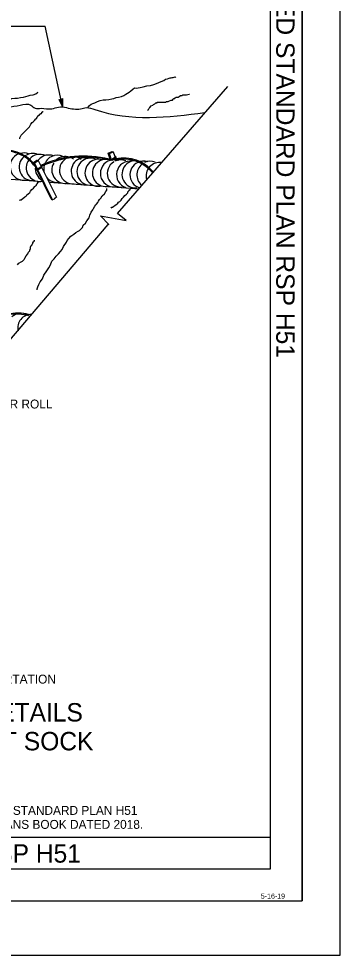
# Model space of a CAD drawing. Extents: x -893 to 867, y -474 to 712.
# Drawn here: x 613 to 867, y -474 to 264 of the extents above; entities that cross this region are included whole.
import ezdxf

# ---------------------------------------------------------------- set-up
doc = ezdxf.new("R2010")
doc.units = 0
for name, color, linetype in [('10 Sheet Format', 7, 'Continuous'), ('56 Stage 3 Anno', 7, 'Continuous'), ('57 Undefined', 7, 'Continuous'), ('60 Nongeo Data', 7, 'Continuous'), ('63 Seal and Sig', 7, 'Continuous')]:
    doc.layers.add(name, color=color, linetype=linetype)

msp = doc.modelspace()

# ---------------------------------------------------------------- linework, layer by layer
at = {"layer": '10 Sheet Format'}
for p, q in [((836.55, 668.96), (836.55, -431.04)), ((811.54, -406.03), (811.54, 643.97)), ((296.76, -381), (811.56, -381)), ((-813.45, -406.03), (811.54, -406.03)), ((-863.45, -431.04), (836.55, -431.04))]:
    msp.add_line(p, q, dxfattribs=at)
for points in [[(-893.45, -474.04), (866.55, -474.04), (866.55, 711.96), (-893.45, 711.96)], [(-863.45, -431.04), (836.55, -431.04), (836.55, 668.96), (-863.45, 668.96)]]:
    msp.add_lwpolyline(points, close=True, dxfattribs=at)
at = {"layer": '56 Stage 3 Anno'}
for p, q in [((647.25, 194.63), (644.73, 200.13)), ((644.73, 200.13), (644.73, 200.13)), ((644.73, 200.13), (646.18, 199.64)), ((646.96, 195.97), (645.13, 199.98)), ((646.68, 197.29), (645.5, 199.88)), ((646.4, 198.62), (645.89, 199.73)), ((646.18, 199.64), (647.3, 200.68)), ((646.41, 199.86), (646.4, 198.62)), ((646.7, 200.1), (646.68, 197.29)), ((647, 200.4), (646.97, 195.96)), ((647.3, 200.68), (647.25, 194.63)), ((647.3, 200.68), (647.3, 200.68)), ((647.25, 194.63), (647.25, 194.63))]:
    msp.add_line(p, q, dxfattribs=at)
at = {"layer": '57 Undefined'}
for p in [(600.07, 257.78), (647.25, 194.63)]:
    msp.add_line(p, (633.6, 257.78), dxfattribs=at)
for points in [[(683.54, 101.34), (683.81, 101.66), (677.44, 108.37), (697.58, 104.68), (690.86, 110.22), (777.8, 210.28)], [(455.82, -165.64), (541.69, -64.9), (535.25, -58.23), (555.42, -61.76), (548.67, -56.27), (683.49, 101.5)]]:
    msp.add_lwpolyline(points, dxfattribs=at)
at = {"layer": '60 Nongeo Data'}
for points in [[(667.25, 193.4), (667.91, 194.34), (668.57, 195.29), (670.04, 196.38), (671.17, 197), (672.78, 197.29), (675.04, 198.52), (676.98, 199.28), (679.39, 199.71), (681.46, 199.67), (683.87, 200.1), (686.28, 200.53), (687.89, 200.82), (689.82, 201.58), (691.43, 201.87), (693.84, 202.3), (695.78, 203.06), (697.24, 204.15), (699.83, 205.86), (701.3, 206.95), (702.76, 208.04), (704.22, 209.13), (705.5, 208.94), (707.1, 209.23), (708.71, 209.52), (711.12, 209.95), (713.86, 210.85), (716.74, 210.96), (719.48, 211.86), (721.42, 212.62), (723.35, 213.38), (725.29, 214.14), (727.22, 214.9), (728.69, 216), (730.29, 216.28), (731.42, 216.9), (732.23, 217.04), (733.03, 217.19), (733.83, 217.33), (734.64, 217.47), (735.44, 217.62), (736.24, 217.76), (736.72, 217.43)], [(597.67, 194.84), (598.33, 195.79), (598.99, 196.74), (600.45, 197.83), (601.58, 198.44), (603.19, 198.73), (605.45, 199.97), (607.39, 200.73), (609.8, 201.16), (611.88, 201.12), (614.29, 201.55), (616.7, 201.98), (618.3, 202.27), (620.24, 203.03), (621.84, 203.31), (624.25, 203.75), (626.19, 204.51), (627.65, 205.6), (628.1, 205.89)], [(714.54, 191.53), (715.11, 192.11), (715.69, 193.26), (716.27, 193.84), (717.42, 194.99), (718.57, 195.57), (719.15, 196.15), (720.3, 196.72), (720.88, 197.3), (721.46, 197.3), (722.03, 197.3), (722.03, 197.88), (722.61, 197.88), (723.76, 197.88), (725.49, 197.88), (727.22, 197.88), (728.95, 197.88), (729.53, 198.45), (730.11, 198.45), (730.68, 198.45), (731.84, 199.03), (732.99, 199.61), (734.14, 199.61), (734.72, 200.19), (735.3, 200.76), (735.87, 200.76), (735.87, 201.34), (736.45, 201.34), (737.03, 201.92), (738.18, 201.92), (738.76, 201.92), (739.33, 202.49), (740.49, 203.07), (741.06, 203.07), (741.64, 203.07), (742.22, 203.65), (743.37, 203.65), (745.1, 203.65), (747.41, 204.22), (747.43, 204.22)], [(613.71, 169.17), (613.71, 169.75), (614.29, 170.9), (614.87, 172.06), (616.02, 173.21), (617.75, 174.94), (618.33, 175.52), (619.48, 176.67), (620.06, 177.25), (620.63, 177.83), (621.21, 178.41), (621.79, 179.56), (622.36, 180.71), (623.52, 181.87), (624.09, 182.44), (625.25, 183.6), (626.4, 184.75), (626.98, 185.33), (626.98, 185.91), (627.55, 186.48), (628.13, 187.06), (628.71, 187.64), (629.28, 187.64), (629.28, 188.21), (629.86, 188.79), (630.44, 188.79), (630.44, 189.37), (631.01, 189.37), (631.01, 189.95), (631.59, 189.95), (631.59, 190.52), (632.17, 190.52)], [(613.47, 120.43), (614.05, 121.01), (614.62, 121.01), (617.51, 123.32), (618.66, 123.89), (619.24, 125.05), (620.39, 125.62), (621.54, 126.78), (622.12, 127.93), (623.27, 129.09), (624.43, 130.24), (625.58, 131.39), (626.16, 131.97), (626.73, 132.55), (626.73, 133.12), (627.31, 133.7), (627.89, 134.28), (627.89, 134.86), (628.46, 134.86), (628.46, 135.43)], [(627.42, 50.18), (627.42, 50.76), (628, 52.49), (628.57, 54.22), (629.73, 56.53), (631.46, 58.84), (632.61, 61.72), (634.92, 65.18), (636.65, 67.49), (637.8, 69.8), (638.96, 72.68), (640.69, 74.41), (642.42, 76.72), (644.15, 78.45), (645.88, 80.18), (647.03, 81.91), (648.18, 84.22), (650.49, 87.69), (651.07, 88.84), (652.22, 90.57), (653.95, 92.3), (656.26, 94.03), (657.99, 95.19), (659.72, 96.34), (660.87, 96.92), (662.02, 98.07), (663.18, 99.22), (663.75, 100.96), (665.48, 102.69), (666.64, 104.42), (668.37, 106.73), (668.94, 109.03), (670.1, 111.34), (671.25, 113.07), (671.83, 114.23), (672.98, 115.96), (673.56, 117.11), (674.13, 117.69), (675.29, 118.84), (675.86, 120), (676.44, 121.15), (677.59, 122.3), (678.75, 124.04), (680.48, 125.77), (681.63, 127.5), (682.21, 128.65), (682.21, 129.8)], [(685.65, 114.51), (686.23, 115.09), (686.8, 115.09), (689.69, 117.4), (690.84, 117.97), (691.42, 119.13), (692.57, 119.71), (693.72, 120.86), (694.3, 122.01), (695.45, 123.17), (696.61, 124.32), (697.76, 125.47), (698.34, 126.05), (698.91, 126.63), (698.91, 127.21), (699.49, 127.78), (700.07, 128.36), (700.07, 128.94), (700.64, 128.94), (700.64, 129.51)], [(611.79, 69.9), (612.95, 71.05), (614.68, 72.21), (615.83, 72.78), (616.98, 73.94), (617.56, 75.09), (618.71, 76.82), (619.87, 78.55), (620.44, 79.71), (621.02, 80.29), (621.6, 80.86), (621.6, 81.44), (622.17, 82.59), (622.17, 83.75), (622.75, 84.9), (623.33, 85.48), (623.33, 86.06), (623.9, 86.63), (623.9, 87.21), (624.48, 87.79), (625.06, 88.36), (625.06, 88.94), (625.64, 88.94)]]:
    msp.add_lwpolyline(points, dxfattribs=at)
msp.add_spline([(423.31, 204.68), (435.92, 204.81), (442.73, 202.86), (450.03, 202.86), (463.65, 203.35), (468.52, 201.89), (480.68, 201.89), (488.47, 202.38), (498.69, 201.89), (507.93, 199.94), (510.36, 197.51), (516.2, 198.97), (523.99, 198.97), (544.91, 197.51), (548.8, 198.48), (554.15, 196.54), (564.37, 195.56), (570.21, 196.05), (578.48, 197.51), (586.75, 195.56), (593.08, 194.1), (604.27, 194.1), (614, 195.56), (622.27, 195.56), (625.68, 193.13), (630.54, 193.13), (638.82, 192.64), (644.17, 194.1), (650.49, 193.62), (661.68, 192.64), (666.06, 193.62), (672.88, 192.16), (759.74, 189.74)], degree=3, dxfattribs=at)
at = {"layer": '63 Seal and Sig'}
for p, q in [((683.49, 157.8), (684.36, 157.41)), ((686.48, 159.17), (687.35, 158.78)), ((689.72, 154.64), (688.97, 155.1)), ((624.43, 150.39), (625.35, 150.11)), ((627.23, 152.13), (628.14, 151.85)), ((631.13, 147.14), (630.38, 147.61)), ((685.01, 152.95), (685.24, 153.45)), ((541.69, 141.97), (631.68, 135.34)), ((626.42, 145.45), (626.65, 145.95)), ((626.42, 145.45), (626.65, 145.95)), ((636.7, 134.97), (707.77, 129.74))]:
    msp.add_line(p, q, dxfattribs=at)
for points in [[(685.3, 152.13), (683.49, 157.8), (686.48, 159.17), (686.6, 159.12)], [(686.03, 152.33), (684.36, 157.41), (687.35, 158.78), (689.82, 152.26)], [(626.76, 145.59), (624.43, 150.39), (627.23, 152.13), (627.35, 152.09)], [(627.73, 145.22), (625.35, 150.11), (628.14, 151.85), (642.64, 123.2)], [(689.56, 154.01), (686.46, 151.99), (685.21, 152.5)], [(689.23, 154.51), (686.4, 152.67), (685.44, 153.06)], [(630.97, 146.51), (627.87, 144.49), (626.62, 145)], [(630.64, 147.01), (627.81, 145.17), (626.85, 145.56)], [(638.33, 121.79), (627.14, 144.8)], [(639.5, 121.06), (628.01, 144.64)], [(638.33, 121.79), (638.46, 121.79), (638.49, 121.68), (639.49, 121.05), (639.48, 121.15), (639.54, 121.12), (639.72, 121.24), (641.12, 121.87), (641.25, 122.28), (641.34, 122.29), (641.47, 122.37), (641.46, 122.47), (642.47, 122.98), (642.46, 123.08), (642.45, 123.17), (642.64, 123.2)]]:
    msp.add_lwpolyline(points, dxfattribs=at)
for centre, radius, start, end in [((601.3, 128.94), 30.53, 36.12231, 101.57814), ((601.48, 129.79), 30.53, 39.71727, 101.57814), ((616.61, 147.23), 10.69, 110.87062, 275.29912), ((623.76, 146.78), 10.69, 128.78019, 275.29912), ((616.61, 147.23), 10.69, 68.59208, 103.77729), ((623.76, 146.78), 10.69, 68.3569, 124.26019), ((629.4, 146.15), 10.69, 64.38863, 139.8164), ((636.58, 145.61), 10.69, 85.11891, 143.77503), ((664.66, 72.16), 83.26, 76.4396, 114.50949), ((643.21, 145.37), 10.69, 103.40115, 158.38146), ((636.55, 145.62), 10.69, 69.89858, 102.04993), ((643.21, 145.37), 10.69, 53.85544, 102.04993), ((649.62, 144.5), 10.69, 71.10414, 132.44868), ((655.66, 144.29), 10.69, 87.22979, 106.95793), ((629.4, 146.15), 10.69, 143.89114, 275.29912), ((664.91, 71.46), 83.26, 76.4396, 114.22751), ((643.21, 145.37), 10.69, 163.71247, 197.44422), ((649.62, 144.5), 10.69, 149.66437, 275.29912), ((655.66, 144.29), 10.69, 121.33212, 275.29912), ((643.21, 145.37), 10.69, 52.79972, 53.01273), ((664.89, 143.51), 10.69, 70.63922, 275.29912), ((649.62, 144.5), 10.69, 52.79972, 63.46177), ((669.46, 143.18), 10.69, 66.25046, 275.29912), ((655.66, 144.29), 10.69, 52.79972, 72.49665), ((675.78, 142.32), 10.69, 72.37099, 275.29912), ((681.58, 142.12), 10.69, 71.01999, 275.29912), ((687.93, 141.79), 10.69, 105.38301, 275.29912), ((691.89, 154.39), 10.69, 186.94035, 188.23367), ((693.38, 141.74), 10.69, 121.71657, 275.29912), ((687.88, 141.8), 10.69, 71.80339, 116.06261), ((683.31, 149.01), 4.19, 65.40977, 77.96248), ((685.32, 152.81), 0.333, 156.6142, 251.60396), ((696.03, 153.92), 10.69, 188.20028, 188.51396), ((687.93, 141.79), 10.69, 76.70504, 88.11873), ((693.38, 141.74), 10.69, 69.07498, 116.06261), ((695.18, 122.58), 30.53, 40.05786, 101.57814), ((695.53, 123.44), 30.53, 39.71727, 101.57814), ((689.45, 154.37), 0.378, 286.3059, 44.87439), ((700.68, 140.83), 10.69, 81.21124, 252.09791), ((704.92, 141.09), 10.69, 71.01999, 275.29912), ((711.27, 140.76), 10.69, 105.38301, 252.80373), ((716.72, 140.71), 10.69, 121.71657, 229.88281), ((711.22, 140.77), 10.69, 71.80339, 116.06261), ((719.37, 152.89), 10.69, 188.20028, 188.51396), ((711.27, 140.76), 10.69, 76.70504, 88.11873), ((716.72, 140.71), 10.69, 69.07498, 116.06261), ((724.02, 139.8), 10.69, 81.21124, 195.64381), ((636.58, 145.61), 10.69, 172.09754, 240.11325), ((626.73, 145.32), 0.333, 156.6142, 251.60396), ((630.86, 146.87), 0.378, 286.3059, 44.87439), ((643.21, 145.37), 10.69, 217.44828, 275.29912), ((636.58, 145.61), 10.69, 271.051, 275.29912), ((610.8, -9.83), 40.82, 75.81948, 98.06945), ((611.83, -9.14), 40.82, 74.62786, 98.06945), ((614.82, 20.96), 10.69, 60.54742, 133.37969), ((622.7, 20.04), 10.69, 89.00154, 192.0112)]:
    msp.add_arc(centre, radius, start, end, dxfattribs=at)

# ---------------------------------------------------------------- texts
at = {"layer": '10 Sheet Format'}
for s, height, rotation, p in [('2018 REVISED STANDARD PLAN RSP H51', 14.5, 270, (815.96, 384.36)), ('DEPARTMENT OF TRANSPORTATION', 7, 360, (473.13, -260.04)), ('EROSION CONTROL DETAILS', 14.5, 360, (387.61, -289.91)), ('FIBER ROLL AND COMPOST SOCK', 14.5, 360, (348.57, -312.64))]:
    msp.add_text(s, height=height, rotation=rotation, dxfattribs=at).set_placement(p)
for s, height, p in [('RSP H51 DATED OCTOBER 18, 2019 SUPERSEDES STANDARD PLAN H51', 7, (377.71, -363.45)), ('DATED MAY 31, 2018 - PAGE 276 OF THE STANDARD PLANS BOOK DATED 2018.', 7, (350.53, -374.45)), ('REVISED STANDARD PLAN RSP H51', 14.5, (322.46, -401.07)), ('5-16-19', 4, (803.87, -429.46))]:
    msp.add_text(s, height=height, dxfattribs=at).set_placement(p)
at = {"layer": '57 Undefined'}
msp.add_text('FIBER ROLL', height=7, rotation=360, dxfattribs=at).set_placement((584.81, -43.35))

doc.saveas('drawing.dxf')
